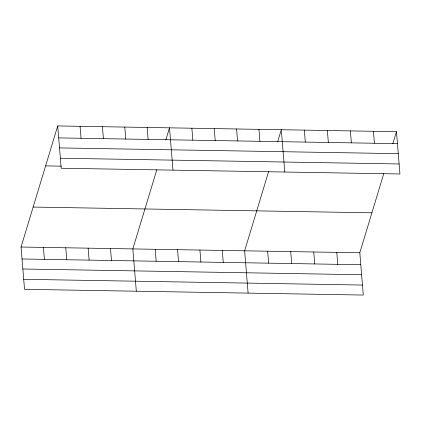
<?xml version="1.0" encoding="UTF-8"?>
<svg xmlns="http://www.w3.org/2000/svg" width="421" height="421" viewBox="0 0 421 421"><rect width="100%" height="100%" fill="white"/><g stroke="black" fill="none" stroke-linecap="round" stroke-linejoin="round"><path stroke-width="0.63" d="M383.81 173.51L359.813 252.763L363.291 295.058L24.529 289.316L21.05 247.022L57.709 125.942L396.471 131.684L399.95 173.978L61.187 168.237L57.709 125.942M156.838 169.663L132.841 248.916L136.32 291.211M165.837 139.946L169.5 127.837L172.978 170.131M268.63 171.558L244.633 250.811L248.111 293.105M277.628 141.84L281.291 129.731L284.77 172.026M392.809 143.793L396.471 131.684M58.693 137.904L397.456 143.645M59.519 147.913L398.277 153.66M60.366 158.228L399.129 163.969M45.61 165.895L61.392 166.163M33.148 207.064L371.911 212.805M21.05 247.022L359.813 252.763M22.034 258.983L360.797 264.725M22.855 268.993L361.618 274.734M23.702 279.307L362.465 285.049M373.438 131.294L374.422 143.256M350.398 130.899L351.382 142.866M327.364 130.51L328.348 142.477M336.779 252.368L337.763 264.335M304.33 130.121L305.314 142.088M313.74 251.979L314.724 263.946M290.706 251.59L291.69 263.557M258.936 129.352L259.92 141.314M267.672 251.2L268.651 263.167M236.576 128.973L237.56 140.935M214.221 128.594L215.199 140.556M222.277 250.432L223.256 262.394M191.86 128.216L192.844 140.177M199.917 250.053L200.901 262.015M177.557 249.674L178.541 261.636M147.145 127.458L148.129 139.419M155.202 249.295L156.186 261.257M124.784 127.079L125.768 139.041M102.424 126.7L103.408 138.662M110.481 248.537L111.465 260.499M80.069 126.321L81.053 138.283M88.126 248.158L89.11 260.12M65.765 247.78L66.75 259.741M43.41 247.401L44.394 259.362"/></g></svg>
